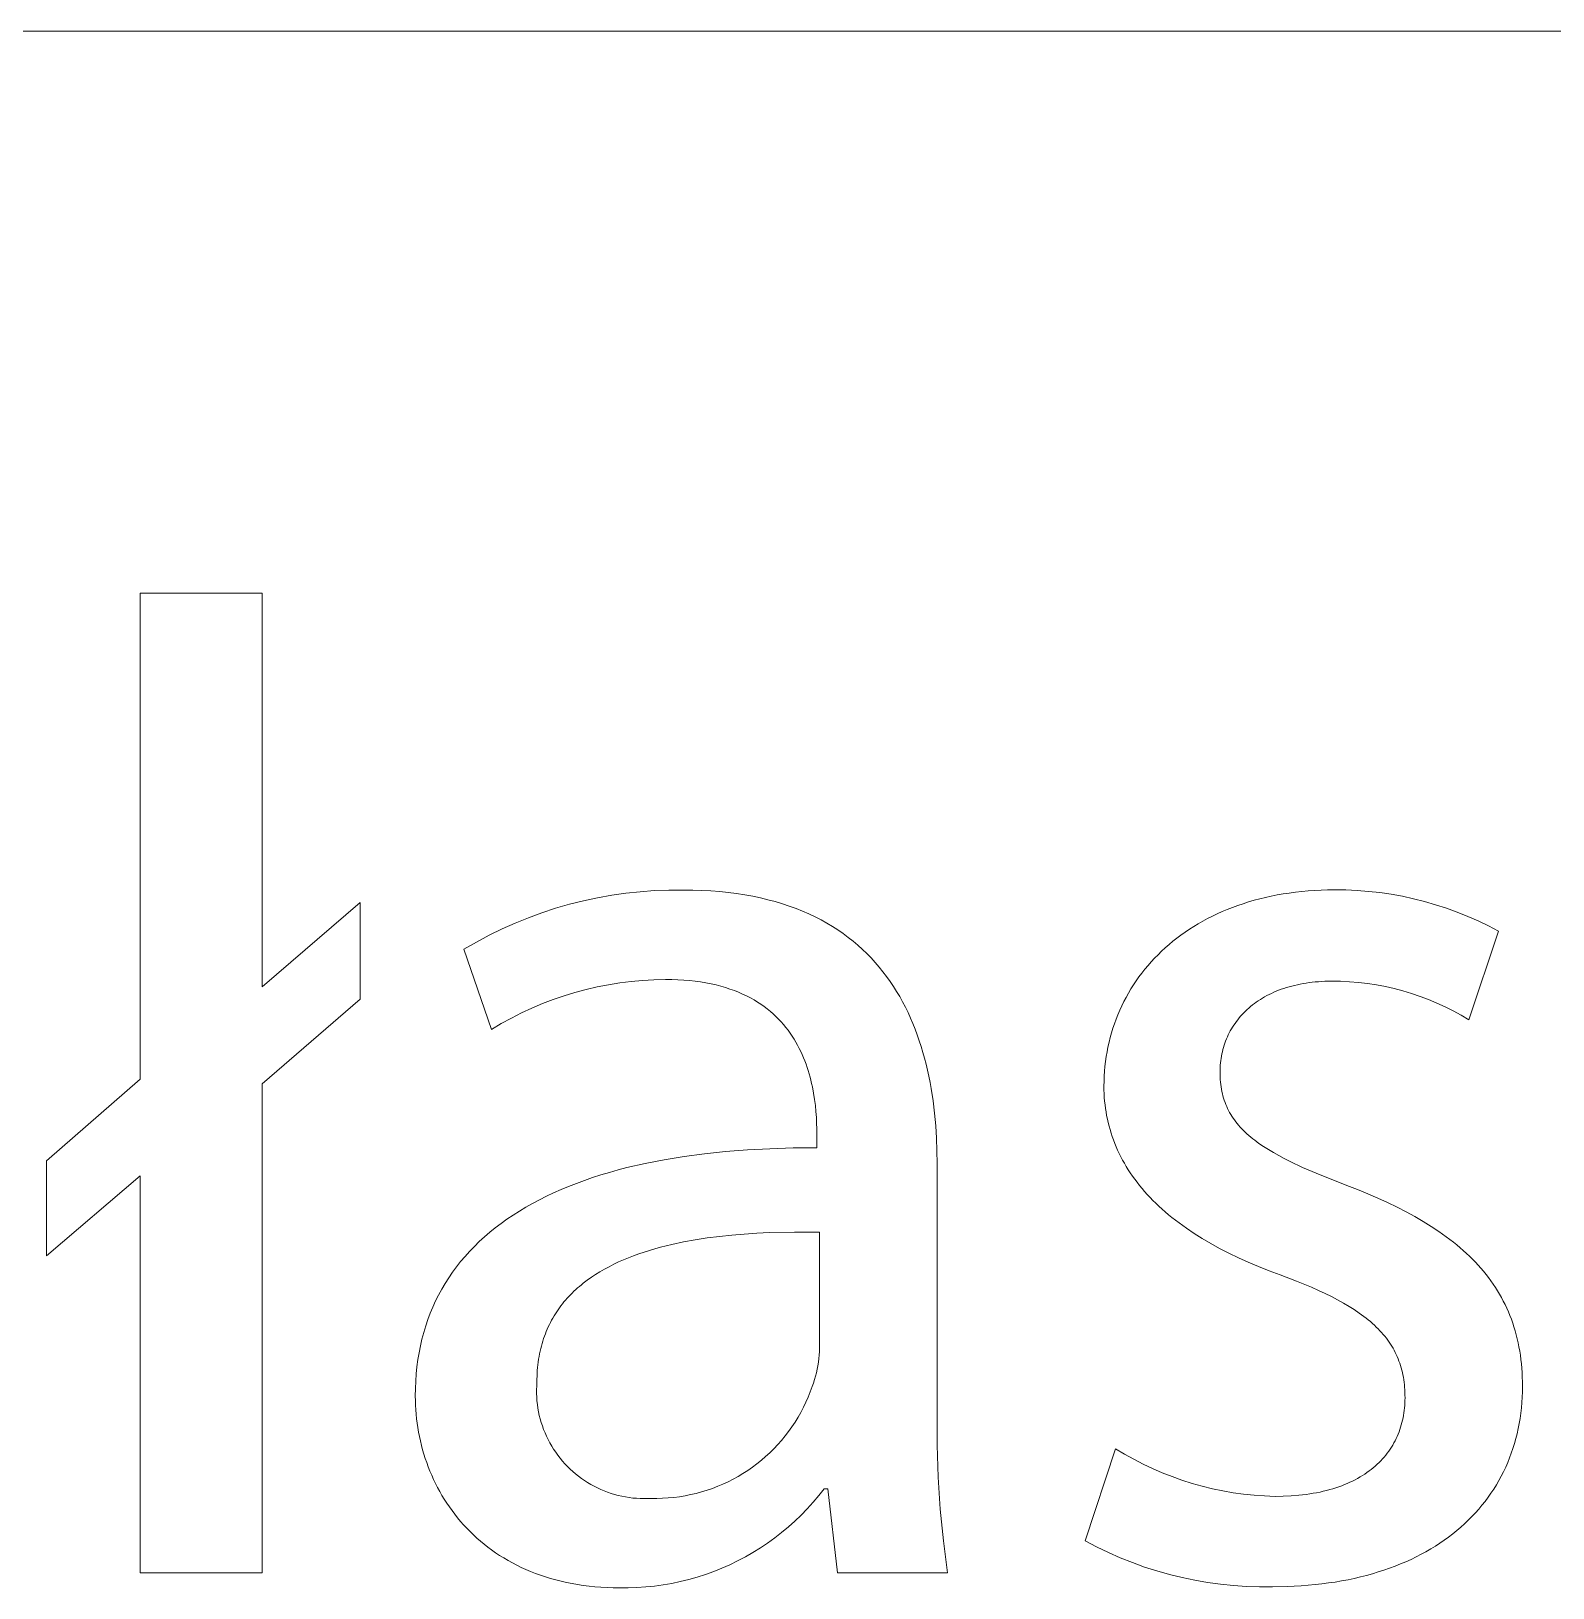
# Model space of a CAD drawing. Header units: millimetres. Extents: x -1283 to 2747, y -259 to 2557.
# Drawn here: x 2110.85 to 2155.35, y -191.62 to -146.08 of the extents above; entities that cross this region are included whole.
import ezdxf

# ---------------------------------------------------------------- set-up
doc = ezdxf.new("R2010")
doc.units = ezdxf.units.MM
doc.header["$MEASUREMENT"] = 0
doc.layers.add('Domyślny', color=7, linetype='Continuous', true_color=0x000000)

msp = doc.modelspace()

# ---------------------------------------------------------------- linework, layer by layer
at = {"layer": 'Domyślny', "color": 18, "lineweight": 15, "true_color": 0x000000}
for p, q in [((1223.933, -146.079), (2743.17, -146.079)), ((2114.044, -176.736), (2114.044, -162.524)), ((2114.044, -162.524), (2117.614, -162.524)), ((2117.614, -162.524), (2117.614, -174.039)), ((2128.665, -171.253), (2129.085, -171.222)), ((2129.085, -171.222), (2129.505, -171.206)), ((2129.505, -171.206), (2129.926, -171.204)), ((2129.926, -171.204), (2130.202, -171.207)), ((2130.202, -171.207), (2130.471, -171.216)), ((2130.471, -171.216), (2130.734, -171.231)), ((2148.196, -171.23), (2148.384, -171.217)), ((2148.384, -171.217), (2148.575, -171.208)), ((2148.575, -171.208), (2148.768, -171.202)), ((2148.768, -171.202), (2148.964, -171.2)), ((2148.964, -171.2), (2149.298, -171.203)), ((2149.298, -171.203), (2149.631, -171.218)), ((2149.631, -171.218), (2149.964, -171.244)), ((2117.614, -174.039), (2120.472, -171.569)), ((2120.472, -171.569), (2120.472, -174.401)), ((2126.193, -171.739), (2126.597, -171.622)), ((2126.597, -171.622), (2127.005, -171.52)), ((2127.005, -171.52), (2127.417, -171.432)), ((2127.417, -171.432), (2127.831, -171.357)), ((2127.831, -171.357), (2128.247, -171.298)), ((2128.247, -171.298), (2128.665, -171.253)), ((2130.734, -171.231), (2130.991, -171.251)), ((2130.991, -171.251), (2131.241, -171.277)), ((2131.241, -171.277), (2131.486, -171.308)), ((2131.486, -171.308), (2131.723, -171.345)), ((2131.723, -171.345), (2131.955, -171.387)), ((2131.955, -171.387), (2132.181, -171.434)), ((2132.181, -171.434), (2132.401, -171.487)), ((2132.401, -171.487), (2132.615, -171.544)), ((2132.615, -171.544), (2132.823, -171.606)), ((2132.823, -171.606), (2133.026, -171.674)), ((2133.026, -171.674), (2133.222, -171.745)), ((2145.985, -171.712), (2146.139, -171.656)), ((2146.139, -171.656), (2146.296, -171.603)), ((2146.296, -171.603), (2146.455, -171.552)), ((2146.455, -171.552), (2146.618, -171.505)), ((2146.618, -171.505), (2146.783, -171.461)), ((2146.783, -171.461), (2146.95, -171.42)), ((2146.95, -171.42), (2147.12, -171.383)), ((2147.12, -171.383), (2147.293, -171.349)), ((2147.293, -171.349), (2147.469, -171.318)), ((2147.469, -171.318), (2147.647, -171.291)), ((2147.647, -171.291), (2147.827, -171.267)), ((2147.827, -171.267), (2148.01, -171.247)), ((2148.01, -171.247), (2148.196, -171.23)), ((2149.964, -171.244), (2150.296, -171.281)), ((2150.296, -171.281), (2150.626, -171.329)), ((2150.626, -171.329), (2150.955, -171.388)), ((2150.955, -171.388), (2151.281, -171.459)), ((2151.281, -171.459), (2151.605, -171.54)), ((2151.605, -171.54), (2151.926, -171.633)), ((2151.926, -171.633), (2152.243, -171.736)), ((2125.008, -172.172), (2125.398, -172.014)), ((2125.398, -172.014), (2125.793, -171.87)), ((2125.793, -171.87), (2126.193, -171.739)), ((2133.222, -171.745), (2133.414, -171.822)), ((2133.414, -171.822), (2133.599, -171.903)), ((2133.599, -171.903), (2133.779, -171.988)), ((2133.779, -171.988), (2133.954, -172.078)), ((2133.954, -172.078), (2134.123, -172.172)), ((2144.986, -172.189), (2145.121, -172.113)), ((2145.121, -172.113), (2145.258, -172.039)), ((2145.258, -172.039), (2145.397, -171.968)), ((2145.397, -171.968), (2145.54, -171.9)), ((2145.54, -171.9), (2145.686, -171.834)), ((2145.686, -171.834), (2145.834, -171.772)), ((2145.834, -171.772), (2145.985, -171.712)), ((2152.243, -171.736), (2152.557, -171.849)), ((2152.557, -171.849), (2152.867, -171.974)), ((2152.867, -171.974), (2153.172, -172.108)), ((2153.172, -172.108), (2153.473, -172.253)), ((2123.875, -172.725), (2124.246, -172.528)), ((2124.246, -172.528), (2124.624, -172.343)), ((2124.624, -172.343), (2125.008, -172.172)), ((2134.123, -172.172), (2134.287, -172.27)), ((2134.287, -172.27), (2134.446, -172.372)), ((2134.446, -172.372), (2134.6, -172.478)), ((2134.6, -172.478), (2134.749, -172.588)), ((2134.749, -172.588), (2134.892, -172.702)), ((2144.36, -172.612), (2144.479, -172.522)), ((2144.479, -172.522), (2144.602, -172.435)), ((2144.602, -172.435), (2144.727, -172.351)), ((2144.727, -172.351), (2144.855, -172.269)), ((2144.855, -172.269), (2144.986, -172.189)), ((2153.769, -172.408), (2152.896, -174.998)), ((2153.473, -172.253), (2153.769, -172.408)), ((2123.511, -172.935), (2123.875, -172.725)), ((2124.316, -175.284), (2123.511, -172.935)), ((2134.892, -172.702), (2135.031, -172.819)), ((2135.031, -172.819), (2135.165, -172.94)), ((2135.165, -172.94), (2135.294, -173.064)), ((2143.809, -173.095), (2143.913, -172.993)), ((2143.913, -172.993), (2144.02, -172.894)), ((2144.02, -172.894), (2144.131, -172.798)), ((2144.131, -172.798), (2144.244, -172.703)), ((2144.244, -172.703), (2144.36, -172.612)), ((2135.294, -173.064), (2135.419, -173.192)), ((2135.419, -173.192), (2135.539, -173.323)), ((2135.539, -173.323), (2135.654, -173.457)), ((2135.654, -173.457), (2135.765, -173.594)), ((2143.424, -173.521), (2143.516, -173.411)), ((2143.516, -173.411), (2143.61, -173.304)), ((2143.61, -173.304), (2143.708, -173.198)), ((2143.708, -173.198), (2143.809, -173.095)), ((2128.067, -173.919), (2127.736, -173.973)), ((2128.399, -173.878), (2128.067, -173.919)), ((2128.733, -173.847), (2128.399, -173.878)), ((2129.067, -173.828), (2128.733, -173.847)), ((2129.402, -173.821), (2129.067, -173.828)), ((2129.587, -173.823), (2129.402, -173.821)), ((2129.766, -173.83), (2129.587, -173.823)), ((2129.94, -173.84), (2129.766, -173.83)), ((2130.109, -173.854), (2129.94, -173.84)), ((2130.273, -173.872), (2130.109, -173.854)), ((2130.432, -173.894), (2130.273, -173.872)), ((2130.587, -173.92), (2130.432, -173.894)), ((2130.737, -173.949), (2130.587, -173.92)), ((2130.882, -173.982), (2130.737, -173.949)), ((2135.765, -173.594), (2135.871, -173.734)), ((2135.871, -173.734), (2135.973, -173.877)), ((2135.973, -173.877), (2136.071, -174.023)), ((2143.091, -173.98), (2143.169, -173.862)), ((2143.169, -173.862), (2143.251, -173.747)), ((2143.251, -173.747), (2143.336, -173.633)), ((2143.336, -173.633), (2143.424, -173.521)), ((2148.052, -173.94), (2147.966, -173.956)), ((2148.139, -173.926), (2148.052, -173.94)), ((2148.227, -173.913), (2148.139, -173.926)), ((2148.316, -173.902), (2148.227, -173.913)), ((2148.407, -173.892), (2148.316, -173.902)), ((2148.5, -173.885), (2148.407, -173.892)), ((2148.594, -173.879), (2148.5, -173.885)), ((2148.689, -173.874), (2148.594, -173.879)), ((2148.786, -173.872), (2148.689, -173.874)), ((2148.884, -173.871), (2148.786, -173.872)), ((2149.147, -173.874), (2148.884, -173.871)), ((2149.411, -173.887), (2149.147, -173.874)), ((2149.674, -173.909), (2149.411, -173.887)), ((2149.936, -173.94), (2149.674, -173.909)), ((2150.197, -173.98), (2149.936, -173.94)), ((2120.472, -174.401), (2117.614, -176.87)), ((2126.121, -174.407), (2125.808, -174.527)), ((2126.437, -174.298), (2126.121, -174.407)), ((2126.758, -174.2), (2126.437, -174.298)), ((2127.081, -174.113), (2126.758, -174.2)), ((2127.407, -174.037), (2127.081, -174.113)), ((2127.736, -173.973), (2127.407, -174.037)), ((2131.023, -174.018), (2130.882, -173.982)), ((2131.159, -174.058), (2131.023, -174.018)), ((2131.291, -174.1), (2131.159, -174.058)), ((2131.419, -174.146), (2131.291, -174.1)), ((2131.542, -174.195), (2131.419, -174.146)), ((2131.661, -174.247), (2131.542, -174.195)), ((2131.776, -174.301), (2131.661, -174.247)), ((2131.887, -174.359), (2131.776, -174.301)), ((2131.994, -174.418), (2131.887, -174.359)), ((2136.071, -174.023), (2136.164, -174.171)), ((2136.164, -174.171), (2136.253, -174.322)), ((2136.253, -174.322), (2136.338, -174.475)), ((2142.809, -174.468), (2142.875, -174.343)), ((2142.875, -174.343), (2142.943, -174.22)), ((2142.943, -174.22), (2143.015, -174.099)), ((2143.015, -174.099), (2143.091, -173.98)), ((2146.801, -174.404), (2146.741, -174.443)), ((2146.863, -174.366), (2146.801, -174.404)), ((2146.926, -174.329), (2146.863, -174.366)), ((2146.99, -174.294), (2146.926, -174.329)), ((2147.057, -174.26), (2146.99, -174.294)), ((2147.124, -174.227), (2147.057, -174.26)), ((2147.194, -174.195), (2147.124, -174.227)), ((2147.264, -174.165), (2147.194, -174.195)), ((2147.336, -174.136), (2147.264, -174.165)), ((2147.41, -174.108), (2147.336, -174.136)), ((2147.485, -174.082), (2147.41, -174.108)), ((2147.562, -174.057), (2147.485, -174.082)), ((2147.64, -174.034), (2147.562, -174.057)), ((2147.719, -174.012), (2147.64, -174.034)), ((2147.8, -173.992), (2147.719, -174.012)), ((2147.883, -173.973), (2147.8, -173.992)), ((2147.966, -173.956), (2147.883, -173.973)), ((2150.456, -174.029), (2150.197, -173.98)), ((2150.713, -174.087), (2150.456, -174.029)), ((2150.969, -174.154), (2150.713, -174.087)), ((2151.221, -174.23), (2150.969, -174.154)), ((2151.471, -174.315), (2151.221, -174.23)), ((2151.718, -174.408), (2151.471, -174.315)), ((2151.962, -174.509), (2151.718, -174.408)), ((2125.196, -174.799), (2124.897, -174.95)), ((2125.499, -174.658), (2125.196, -174.799)), ((2125.808, -174.527), (2125.499, -174.658)), ((2132.097, -174.481), (2131.994, -174.418)), ((2132.196, -174.546), (2132.097, -174.481)), ((2132.291, -174.613), (2132.196, -174.546)), ((2132.383, -174.682), (2132.291, -174.613)), ((2132.471, -174.754), (2132.383, -174.682)), ((2132.555, -174.828), (2132.471, -174.754)), ((2132.636, -174.903), (2132.555, -174.828)), ((2136.338, -174.475), (2136.42, -174.631)), ((2136.42, -174.631), (2136.497, -174.789)), ((2136.497, -174.789), (2136.57, -174.95)), ((2142.582, -174.982), (2142.634, -174.851)), ((2142.634, -174.851), (2142.689, -174.722)), ((2142.689, -174.722), (2142.748, -174.594)), ((2142.748, -174.594), (2142.809, -174.468)), ((2146.268, -174.845), (2146.224, -174.895)), ((2146.315, -174.796), (2146.268, -174.845)), ((2146.362, -174.749), (2146.315, -174.796)), ((2146.412, -174.702), (2146.362, -174.749)), ((2146.463, -174.656), (2146.412, -174.702)), ((2146.515, -174.611), (2146.463, -174.656)), ((2146.569, -174.567), (2146.515, -174.611)), ((2146.625, -174.525), (2146.569, -174.567)), ((2146.682, -174.483), (2146.625, -174.525)), ((2146.741, -174.443), (2146.682, -174.483)), ((2152.202, -174.619), (2151.962, -174.509)), ((2152.438, -174.737), (2152.202, -174.619)), ((2152.669, -174.864), (2152.438, -174.737)), ((2152.896, -174.998), (2152.669, -174.864)), ((2124.603, -175.112), (2124.316, -175.284)), ((2124.897, -174.95), (2124.603, -175.112)), ((2132.714, -174.98), (2132.636, -174.903)), ((2132.788, -175.06), (2132.714, -174.98)), ((2132.859, -175.141), (2132.788, -175.06)), ((2132.927, -175.223), (2132.859, -175.141)), ((2132.991, -175.307), (2132.927, -175.223)), ((2133.053, -175.392), (2132.991, -175.307)), ((2136.57, -174.95), (2136.64, -175.112)), ((2136.64, -175.112), (2136.705, -175.277)), ((2136.705, -175.277), (2136.768, -175.443)), ((2142.447, -175.383), (2142.489, -175.248)), ((2142.489, -175.248), (2142.534, -175.114)), ((2142.534, -175.114), (2142.582, -174.982)), ((2145.954, -175.269), (2145.922, -175.326)), ((2145.988, -175.213), (2145.954, -175.269)), ((2146.023, -175.158), (2145.988, -175.213)), ((2146.06, -175.104), (2146.023, -175.158)), ((2146.099, -175.05), (2146.06, -175.104)), ((2146.139, -174.998), (2146.099, -175.05)), ((2146.18, -174.946), (2146.139, -174.998)), ((2146.224, -174.895), (2146.18, -174.946)), ((2133.111, -175.479), (2133.053, -175.392)), ((2133.167, -175.566), (2133.111, -175.479)), ((2133.22, -175.655), (2133.167, -175.566)), ((2133.27, -175.745), (2133.22, -175.655)), ((2133.317, -175.835), (2133.27, -175.745)), ((2136.768, -175.443), (2136.826, -175.611)), ((2136.826, -175.611), (2136.881, -175.781)), ((2142.344, -175.796), (2142.375, -175.657)), ((2142.375, -175.657), (2142.409, -175.519)), ((2142.409, -175.519), (2142.447, -175.383)), ((2145.743, -175.745), (2145.724, -175.807)), ((2145.764, -175.683), (2145.743, -175.745)), ((2145.786, -175.622), (2145.764, -175.683)), ((2145.81, -175.561), (2145.786, -175.622)), ((2145.836, -175.501), (2145.81, -175.561)), ((2145.863, -175.442), (2145.836, -175.501)), ((2145.892, -175.384), (2145.863, -175.442)), ((2145.922, -175.326), (2145.892, -175.384)), ((2133.362, -175.927), (2133.317, -175.835)), ((2133.404, -176.019), (2133.362, -175.927)), ((2133.444, -176.112), (2133.404, -176.019)), ((2133.481, -176.205), (2133.444, -176.112)), ((2133.516, -176.299), (2133.481, -176.205)), ((2136.881, -175.781), (2136.933, -175.952)), ((2136.933, -175.952), (2136.981, -176.125)), ((2136.981, -176.125), (2137.026, -176.3)), ((2142.256, -176.362), (2142.273, -176.219)), ((2142.273, -176.219), (2142.293, -176.077)), ((2142.293, -176.077), (2142.317, -175.936)), ((2142.317, -175.936), (2142.344, -175.796)), ((2145.643, -176.193), (2145.636, -176.259)), ((2145.653, -176.128), (2145.643, -176.193)), ((2145.664, -176.062), (2145.653, -176.128)), ((2145.676, -175.998), (2145.664, -176.062)), ((2145.69, -175.934), (2145.676, -175.998)), ((2145.706, -175.87), (2145.69, -175.934)), ((2145.724, -175.807), (2145.706, -175.87)), ((2133.548, -176.393), (2133.516, -176.299)), ((2133.578, -176.487), (2133.548, -176.393)), ((2133.607, -176.581), (2133.578, -176.487)), ((2133.633, -176.676), (2133.607, -176.581)), ((2133.657, -176.77), (2133.633, -176.676)), ((2137.026, -176.3), (2137.067, -176.475)), ((2137.067, -176.475), (2137.106, -176.652)), ((2137.106, -176.652), (2137.141, -176.83)), ((2142.229, -176.797), (2142.234, -176.651)), ((2142.234, -176.651), (2142.244, -176.506)), ((2142.244, -176.506), (2142.256, -176.362)), ((2145.623, -176.46), (2145.622, -176.528)), ((2145.622, -176.528), (2145.623, -176.604)), ((2145.626, -176.393), (2145.623, -176.46)), ((2145.623, -176.604), (2145.626, -176.678)), ((2145.63, -176.326), (2145.626, -176.393)), ((2145.626, -176.678), (2145.63, -176.751)), ((2145.636, -176.259), (2145.63, -176.326)), ((2111.306, -179.125), (2114.044, -176.736)), ((2117.614, -176.87), (2117.614, -191.177)), ((2133.679, -176.864), (2133.657, -176.77)), ((2133.7, -176.958), (2133.679, -176.864)), ((2133.735, -177.144), (2133.7, -176.958)), ((2137.141, -176.83), (2137.173, -177.009)), ((2137.173, -177.009), (2137.229, -177.37)), ((2142.227, -176.944), (2142.229, -176.797)), ((2142.228, -177.053), (2142.227, -176.944)), ((2142.232, -177.162), (2142.228, -177.053)), ((2145.63, -176.751), (2145.636, -176.822)), ((2145.636, -176.822), (2145.644, -176.893)), ((2145.644, -176.893), (2145.653, -176.962)), ((2145.653, -176.962), (2145.664, -177.03)), ((2145.664, -177.03), (2145.677, -177.097)), ((2145.677, -177.097), (2145.692, -177.163)), ((2133.764, -177.328), (2133.735, -177.144)), ((2133.787, -177.51), (2133.764, -177.328)), ((2133.804, -177.687), (2133.787, -177.51)), ((2137.229, -177.37), (2137.273, -177.734)), ((2142.238, -177.27), (2142.232, -177.162)), ((2142.247, -177.377), (2142.238, -177.27)), ((2142.258, -177.484), (2142.247, -177.377)), ((2142.271, -177.59), (2142.258, -177.484)), ((2142.287, -177.695), (2142.271, -177.59)), ((2145.692, -177.163), (2145.708, -177.228)), ((2145.708, -177.228), (2145.726, -177.291)), ((2145.726, -177.291), (2145.746, -177.354)), ((2145.746, -177.354), (2145.767, -177.416)), ((2145.767, -177.416), (2145.791, -177.477)), ((2145.791, -177.477), (2145.816, -177.536)), ((2145.816, -177.536), (2145.843, -177.595)), ((2145.843, -177.595), (2145.871, -177.653)), ((2133.817, -177.86), (2133.804, -177.687)), ((2133.825, -178.028), (2133.817, -177.86)), ((2133.83, -178.189), (2133.825, -178.028)), ((2137.273, -177.734), (2137.306, -178.1)), ((2142.305, -177.8), (2142.287, -177.695)), ((2142.326, -177.905), (2142.305, -177.8)), ((2142.349, -178.008), (2142.326, -177.905)), ((2142.375, -178.111), (2142.349, -178.008)), ((2145.871, -177.653), (2145.902, -177.71)), ((2145.902, -177.71), (2145.934, -177.766)), ((2145.934, -177.766), (2145.968, -177.822)), ((2145.968, -177.822), (2146.004, -177.876)), ((2146.004, -177.876), (2146.041, -177.93)), ((2146.041, -177.93), (2146.081, -177.983)), ((2146.081, -177.983), (2146.122, -178.036)), ((2146.122, -178.036), (2146.165, -178.087)), ((2133.831, -178.344), (2133.83, -178.189)), ((2133.831, -178.746), (2133.831, -178.344)), ((2137.306, -178.1), (2137.329, -178.467)), ((2137.329, -178.467), (2137.343, -178.835)), ((2142.404, -178.213), (2142.375, -178.111)), ((2142.434, -178.315), (2142.404, -178.213)), ((2142.468, -178.416), (2142.434, -178.315)), ((2142.503, -178.516), (2142.468, -178.416)), ((2146.165, -178.087), (2146.21, -178.138)), ((2146.21, -178.138), (2146.257, -178.189)), ((2146.257, -178.189), (2146.305, -178.239)), ((2146.305, -178.239), (2146.356, -178.288)), ((2146.356, -178.288), (2146.408, -178.336)), ((2146.408, -178.336), (2146.462, -178.385)), ((2146.462, -178.385), (2146.518, -178.432)), ((2146.518, -178.432), (2146.576, -178.479)), ((2146.576, -178.479), (2146.636, -178.526)), ((2129.947, -178.998), (2130.544, -178.918)), ((2130.544, -178.918), (2131.161, -178.854)), ((2131.161, -178.854), (2131.799, -178.804)), ((2131.799, -178.804), (2132.456, -178.77)), ((2132.456, -178.77), (2133.134, -178.75)), ((2133.134, -178.75), (2133.831, -178.746)), ((2137.343, -178.835), (2137.347, -179.203)), ((2142.542, -178.616), (2142.503, -178.516)), ((2142.582, -178.714), (2142.542, -178.616)), ((2142.625, -178.813), (2142.582, -178.714)), ((2142.671, -178.91), (2142.625, -178.813)), ((2142.719, -179.007), (2142.671, -178.91)), ((2146.636, -178.526), (2146.697, -178.572)), ((2146.697, -178.572), (2146.761, -178.618)), ((2146.761, -178.618), (2146.894, -178.708)), ((2146.894, -178.708), (2147.034, -178.798)), ((2147.034, -178.798), (2147.182, -178.886)), ((2147.182, -178.886), (2147.337, -178.973)), ((2111.306, -181.903), (2111.306, -179.125)), ((2127.765, -179.464), (2128.02, -179.393)), ((2128.02, -179.393), (2128.279, -179.325)), ((2128.279, -179.325), (2128.814, -179.202)), ((2128.814, -179.202), (2129.37, -179.092)), ((2129.37, -179.092), (2129.947, -178.998)), ((2137.347, -179.203), (2137.347, -186.504)), ((2142.77, -179.103), (2142.719, -179.007)), ((2142.823, -179.198), (2142.77, -179.103)), ((2142.879, -179.293), (2142.823, -179.198)), ((2142.938, -179.386), (2142.879, -179.293)), ((2142.998, -179.48), (2142.938, -179.386)), ((2147.337, -178.973), (2147.501, -179.06)), ((2147.501, -179.06), (2147.672, -179.146)), ((2147.672, -179.146), (2148.038, -179.317)), ((2148.038, -179.317), (2148.435, -179.49)), ((2114.044, -179.568), (2111.306, -181.903)), ((2114.044, -191.177), (2114.044, -179.568)), ((2126.351, -179.966), (2126.573, -179.873)), ((2126.573, -179.873), (2126.801, -179.784)), ((2126.801, -179.784), (2127.034, -179.699)), ((2127.034, -179.699), (2127.272, -179.617)), ((2127.272, -179.617), (2127.516, -179.538)), ((2127.516, -179.538), (2127.765, -179.464)), ((2143.062, -179.572), (2142.998, -179.48)), ((2143.128, -179.663), (2143.062, -179.572)), ((2143.196, -179.754), (2143.128, -179.663)), ((2143.267, -179.844), (2143.196, -179.754)), ((2143.341, -179.934), (2143.267, -179.844)), ((2148.435, -179.49), (2149.326, -179.843)), ((2149.326, -179.843), (2149.64, -179.965)), ((2125.516, -180.371), (2125.716, -180.265)), ((2125.716, -180.265), (2125.923, -180.161)), ((2125.923, -180.161), (2126.134, -180.062)), ((2126.134, -180.062), (2126.351, -179.966)), ((2143.417, -180.022), (2143.341, -179.934)), ((2143.495, -180.11), (2143.417, -180.022)), ((2143.576, -180.197), (2143.495, -180.11)), ((2143.66, -180.283), (2143.576, -180.197)), ((2143.746, -180.368), (2143.66, -180.283)), ((2149.64, -179.965), (2149.944, -180.089)), ((2149.944, -180.089), (2150.238, -180.217)), ((2150.238, -180.217), (2150.522, -180.347)), ((2124.769, -180.833), (2124.947, -180.712)), ((2124.947, -180.712), (2125.131, -180.595)), ((2125.131, -180.595), (2125.321, -180.481)), ((2125.321, -180.481), (2125.516, -180.371)), ((2143.835, -180.452), (2143.746, -180.368)), ((2143.927, -180.536), (2143.835, -180.452)), ((2144.021, -180.619), (2143.927, -180.536)), ((2144.117, -180.701), (2144.021, -180.619)), ((2144.216, -180.782), (2144.117, -180.701)), ((2144.423, -180.942), (2144.216, -180.782)), ((2150.522, -180.347), (2150.797, -180.479)), ((2150.797, -180.479), (2151.062, -180.615)), ((2151.062, -180.615), (2151.317, -180.755)), ((2151.317, -180.755), (2151.562, -180.897)), ((2124.11, -181.35), (2124.266, -181.216)), ((2124.266, -181.216), (2124.428, -181.085)), ((2124.428, -181.085), (2124.596, -180.957)), ((2124.596, -180.957), (2124.769, -180.833)), ((2132.443, -181.226), (2132.075, -181.243)), ((2133.18, -181.21), (2132.443, -181.226)), ((2133.912, -181.216), (2133.18, -181.21)), ((2133.912, -184.598), (2133.912, -181.216)), ((2144.639, -181.098), (2144.423, -180.942)), ((2144.866, -181.251), (2144.639, -181.098)), ((2151.562, -180.897), (2151.798, -181.043)), ((2151.798, -181.043), (2152.023, -181.193)), ((2152.023, -181.193), (2152.239, -181.347)), ((2123.676, -181.774), (2123.815, -181.629)), ((2123.815, -181.629), (2123.96, -181.488)), ((2123.96, -181.488), (2124.11, -181.35)), ((2129.261, -181.653), (2129.098, -181.698)), ((2129.591, -181.571), (2129.261, -181.653)), ((2129.93, -181.499), (2129.591, -181.571)), ((2130.276, -181.436), (2129.93, -181.499)), ((2130.627, -181.381), (2130.276, -181.436)), ((2130.984, -181.335), (2130.627, -181.381)), ((2131.344, -181.297), (2130.984, -181.335)), ((2131.708, -181.267), (2131.344, -181.297)), ((2132.075, -181.243), (2131.708, -181.267)), ((2145.103, -181.4), (2144.866, -181.251)), ((2145.351, -181.546), (2145.103, -181.4)), ((2145.609, -181.688), (2145.351, -181.546)), ((2145.878, -181.826), (2145.609, -181.688)), ((2152.239, -181.347), (2152.343, -181.425)), ((2152.343, -181.425), (2152.445, -181.505)), ((2152.445, -181.505), (2152.544, -181.585)), ((2152.544, -181.585), (2152.641, -181.666)), ((2152.641, -181.666), (2152.735, -181.749)), ((2123.292, -182.228), (2123.415, -182.073)), ((2123.415, -182.073), (2123.542, -181.922)), ((2123.542, -181.922), (2123.676, -181.774)), ((2128.033, -182.085), (2127.892, -182.152)), ((2128.177, -182.022), (2128.033, -182.085)), ((2128.324, -181.961), (2128.177, -182.022)), ((2128.473, -181.903), (2128.324, -181.961)), ((2128.626, -181.847), (2128.473, -181.903)), ((2128.781, -181.795), (2128.626, -181.847)), ((2128.938, -181.745), (2128.781, -181.795)), ((2129.098, -181.698), (2128.938, -181.745)), ((2146.157, -181.96), (2145.878, -181.826)), ((2146.447, -182.091), (2146.157, -181.96)), ((2146.748, -182.218), (2146.447, -182.091)), ((2152.735, -181.749), (2152.827, -181.833)), ((2152.827, -181.833), (2152.917, -181.917)), ((2152.917, -181.917), (2153.003, -182.003)), ((2153.003, -182.003), (2153.088, -182.09)), ((2153.088, -182.09), (2153.17, -182.178)), ((2122.961, -182.712), (2123.066, -182.547)), ((2123.066, -182.547), (2123.176, -182.386)), ((2123.176, -182.386), (2123.292, -182.228)), ((2127.238, -182.531), (2127.117, -182.617)), ((2127.361, -182.449), (2127.238, -182.531)), ((2127.489, -182.37), (2127.361, -182.449)), ((2127.62, -182.294), (2127.489, -182.37)), ((2127.754, -182.222), (2127.62, -182.294)), ((2127.892, -182.152), (2127.754, -182.222)), ((2147.059, -182.341), (2146.748, -182.218)), ((2147.38, -182.46), (2147.059, -182.341)), ((2147.855, -182.641), (2147.38, -182.46)), ((2153.17, -182.178), (2153.249, -182.267)), ((2153.249, -182.267), (2153.326, -182.358)), ((2153.326, -182.358), (2153.401, -182.45)), ((2153.401, -182.45), (2153.473, -182.543)), ((2153.473, -182.543), (2153.542, -182.637)), ((2122.682, -183.225), (2122.769, -183.051)), ((2122.769, -183.051), (2122.862, -182.88)), ((2122.862, -182.88), (2122.961, -182.712)), ((2126.626, -183.043), (2126.577, -183.095)), ((2126.677, -182.992), (2126.626, -183.043)), ((2126.728, -182.942), (2126.677, -182.992)), ((2126.781, -182.893), (2126.728, -182.942)), ((2126.834, -182.845), (2126.781, -182.893)), ((2126.889, -182.798), (2126.834, -182.845)), ((2126.945, -182.751), (2126.889, -182.798)), ((2127.001, -182.706), (2126.945, -182.751)), ((2127.117, -182.617), (2127.001, -182.706)), ((2148.293, -182.823), (2147.855, -182.641)), ((2148.498, -182.914), (2148.293, -182.823)), ((2148.694, -183.006), (2148.498, -182.914)), ((2148.882, -183.098), (2148.694, -183.006)), ((2153.542, -182.637), (2153.609, -182.732)), ((2153.609, -182.732), (2153.673, -182.829)), ((2153.673, -182.829), (2153.735, -182.927)), ((2153.735, -182.927), (2153.795, -183.026)), ((2153.795, -183.026), (2153.852, -183.127)), ((2122.525, -183.584), (2122.601, -183.403)), ((2122.601, -183.403), (2122.682, -183.225)), ((2126.263, -183.482), (2126.223, -183.541)), ((2126.305, -183.424), (2126.263, -183.482)), ((2126.347, -183.367), (2126.305, -183.424)), ((2126.391, -183.311), (2126.347, -183.367)), ((2126.436, -183.255), (2126.391, -183.311)), ((2126.482, -183.201), (2126.436, -183.255)), ((2126.529, -183.147), (2126.482, -183.201)), ((2126.577, -183.095), (2126.529, -183.147)), ((2149.061, -183.192), (2148.882, -183.098)), ((2149.231, -183.286), (2149.061, -183.192)), ((2149.393, -183.382), (2149.231, -183.286)), ((2149.546, -183.479), (2149.393, -183.382)), ((2149.691, -183.577), (2149.546, -183.479)), ((2153.852, -183.127), (2153.906, -183.229)), ((2153.906, -183.229), (2153.958, -183.333)), ((2153.958, -183.333), (2154.008, -183.438)), ((2154.008, -183.438), (2154.055, -183.544)), ((2122.335, -184.147), (2122.392, -183.956)), ((2122.392, -183.956), (2122.456, -183.769)), ((2122.456, -183.769), (2122.525, -183.584)), ((2126.009, -183.916), (2125.977, -183.982)), ((2126.041, -183.851), (2126.009, -183.916)), ((2126.075, -183.787), (2126.041, -183.851)), ((2126.11, -183.724), (2126.075, -183.787)), ((2126.147, -183.662), (2126.11, -183.724)), ((2126.184, -183.601), (2126.147, -183.662)), ((2126.223, -183.541), (2126.184, -183.601)), ((2149.761, -183.626), (2149.691, -183.577)), ((2149.829, -183.677), (2149.761, -183.626)), ((2149.894, -183.727), (2149.829, -183.677)), ((2149.958, -183.778), (2149.894, -183.727)), ((2150.019, -183.829), (2149.958, -183.778)), ((2150.079, -183.881), (2150.019, -183.829)), ((2150.136, -183.934), (2150.079, -183.881)), ((2150.192, -183.987), (2150.136, -183.934)), ((2154.055, -183.544), (2154.099, -183.652)), ((2154.099, -183.652), (2154.141, -183.761)), ((2154.141, -183.761), (2154.18, -183.872)), ((2154.18, -183.872), (2154.217, -183.984)), ((2122.238, -184.538), (2122.283, -184.341)), ((2122.283, -184.341), (2122.335, -184.147)), ((2125.817, -184.398), (2125.796, -184.471)), ((2125.841, -184.326), (2125.817, -184.398)), ((2125.865, -184.255), (2125.841, -184.326)), ((2125.891, -184.185), (2125.865, -184.255)), ((2125.919, -184.116), (2125.891, -184.185)), ((2125.947, -184.049), (2125.919, -184.116)), ((2125.977, -183.982), (2125.947, -184.049)), ((2150.246, -184.04), (2150.192, -183.987)), ((2150.298, -184.094), (2150.246, -184.04)), ((2150.348, -184.148), (2150.298, -184.094)), ((2150.396, -184.204), (2150.348, -184.148)), ((2150.442, -184.259), (2150.396, -184.204)), ((2150.486, -184.316), (2150.442, -184.259)), ((2150.529, -184.373), (2150.486, -184.316)), ((2150.569, -184.43), (2150.529, -184.373)), ((2154.217, -183.984), (2154.251, -184.097)), ((2154.251, -184.097), (2154.283, -184.213)), ((2154.283, -184.213), (2154.312, -184.329)), ((2154.312, -184.329), (2154.339, -184.448)), ((2122.165, -184.942), (2122.198, -184.738)), ((2122.198, -184.738), (2122.238, -184.538)), ((2125.708, -184.851), (2125.695, -184.931)), ((2125.723, -184.773), (2125.708, -184.851)), ((2125.739, -184.696), (2125.723, -184.773)), ((2125.756, -184.62), (2125.739, -184.696)), ((2125.775, -184.545), (2125.756, -184.62)), ((2125.796, -184.471), (2125.775, -184.545)), ((2133.892, -184.912), (2133.902, -184.807)), ((2133.902, -184.807), (2133.909, -184.703)), ((2133.909, -184.703), (2133.912, -184.598)), ((2150.608, -184.489), (2150.569, -184.43)), ((2150.645, -184.548), (2150.608, -184.489)), ((2150.681, -184.607), (2150.645, -184.548)), ((2150.714, -184.668), (2150.681, -184.607)), ((2150.746, -184.729), (2150.714, -184.668)), ((2150.776, -184.791), (2150.746, -184.729)), ((2150.804, -184.854), (2150.776, -184.791)), ((2150.83, -184.917), (2150.804, -184.854)), ((2154.339, -184.448), (2154.363, -184.568)), ((2154.363, -184.568), (2154.385, -184.689)), ((2154.385, -184.689), (2154.404, -184.812)), ((2154.404, -184.812), (2154.421, -184.937)), ((2122.116, -185.359), (2122.137, -185.149)), ((2122.137, -185.149), (2122.165, -184.942)), ((2125.657, -185.259), (2125.652, -185.343)), ((2125.664, -185.175), (2125.657, -185.259)), ((2125.673, -185.092), (2125.664, -185.175)), ((2125.683, -185.011), (2125.673, -185.092)), ((2125.695, -184.931), (2125.683, -185.011)), ((2133.794, -185.426), (2133.821, -185.325)), ((2133.821, -185.325), (2133.843, -185.222)), ((2133.843, -185.222), (2133.863, -185.119)), ((2133.863, -185.119), (2133.879, -185.016)), ((2133.879, -185.016), (2133.892, -184.912)), ((2150.855, -184.982), (2150.83, -184.917)), ((2150.878, -185.047), (2150.855, -184.982)), ((2150.9, -185.113), (2150.878, -185.047)), ((2150.919, -185.18), (2150.9, -185.113)), ((2150.937, -185.247), (2150.919, -185.18)), ((2150.954, -185.316), (2150.937, -185.247)), ((2150.969, -185.386), (2150.954, -185.316)), ((2154.421, -184.937), (2154.435, -185.063)), ((2154.435, -185.063), (2154.446, -185.192)), ((2154.446, -185.192), (2154.455, -185.321)), ((2154.455, -185.321), (2154.461, -185.453)), ((2122.088, -186.007), (2122.091, -185.788)), ((2122.091, -185.788), (2122.1, -185.572)), ((2122.1, -185.572), (2122.116, -185.359)), ((2125.638, -185.712), (2125.634, -185.82)), ((2125.645, -185.604), (2125.638, -185.712)), ((2125.648, -185.429), (2125.645, -185.516)), ((2125.645, -185.516), (2125.645, -185.604)), ((2125.652, -185.343), (2125.648, -185.429)), ((2133.64, -185.881), (2133.697, -185.725)), ((2133.697, -185.725), (2133.733, -185.627)), ((2133.733, -185.627), (2133.765, -185.527)), ((2133.765, -185.527), (2133.794, -185.426)), ((2150.982, -185.456), (2150.969, -185.386)), ((2150.993, -185.528), (2150.982, -185.456)), ((2151.003, -185.6), (2150.993, -185.528)), ((2151.012, -185.674), (2151.003, -185.6)), ((2151.019, -185.748), (2151.012, -185.674)), ((2151.024, -185.824), (2151.019, -185.748)), ((2154.461, -185.453), (2154.465, -185.586)), ((2154.465, -185.586), (2154.467, -185.721)), ((2154.467, -185.721), (2154.465, -185.881)), ((2122.09, -186.14), (2122.088, -186.007)), ((2122.094, -186.272), (2122.09, -186.14)), ((2125.634, -185.82), (2125.635, -185.928)), ((2125.635, -185.928), (2125.639, -186.036)), ((2125.639, -186.036), (2125.647, -186.144)), ((2125.647, -186.144), (2125.658, -186.252)), ((2133.44, -186.336), (2133.512, -186.187)), ((2133.512, -186.187), (2133.579, -186.035)), ((2133.579, -186.035), (2133.64, -185.881)), ((2151.023, -186.281), (2151.027, -186.207)), ((2151.028, -185.9), (2151.024, -185.824)), ((2151.027, -186.207), (2151.03, -186.132)), ((2151.03, -185.978), (2151.028, -185.9)), ((2151.031, -186.057), (2151.03, -185.978)), ((2151.03, -186.132), (2151.031, -186.057)), ((2154.449, -186.198), (2154.435, -186.353)), ((2154.459, -186.04), (2154.449, -186.198)), ((2154.465, -185.881), (2154.459, -186.04)), ((2122.101, -186.405), (2122.094, -186.272)), ((2122.112, -186.537), (2122.101, -186.405)), ((2122.125, -186.668), (2122.112, -186.537)), ((2122.141, -186.8), (2122.125, -186.668)), ((2125.658, -186.252), (2125.674, -186.359)), ((2125.674, -186.359), (2125.693, -186.465)), ((2125.693, -186.465), (2125.715, -186.571)), ((2125.715, -186.571), (2125.741, -186.676)), ((2125.741, -186.676), (2125.771, -186.779)), ((2133.193, -186.769), (2133.28, -186.627)), ((2133.28, -186.627), (2133.362, -186.483)), ((2133.362, -186.483), (2133.44, -186.336)), ((2137.347, -186.504), (2137.349, -187.441)), ((2150.959, -186.714), (2150.974, -186.643)), ((2150.974, -186.643), (2150.987, -186.572)), ((2150.987, -186.572), (2150.999, -186.5)), ((2150.999, -186.5), (2151.009, -186.428)), ((2151.009, -186.428), (2151.017, -186.354)), ((2151.017, -186.354), (2151.023, -186.281)), ((2154.396, -186.66), (2154.371, -186.81)), ((2154.418, -186.507), (2154.396, -186.66)), ((2154.435, -186.353), (2154.418, -186.507)), ((2122.161, -186.931), (2122.141, -186.8)), ((2122.183, -187.061), (2122.161, -186.931)), ((2122.208, -187.191), (2122.183, -187.061)), ((2125.771, -186.779), (2125.805, -186.882)), ((2125.805, -186.882), (2125.841, -186.984)), ((2125.841, -186.984), (2125.882, -187.084)), ((2125.882, -187.084), (2125.926, -187.183)), ((2132.904, -187.173), (2133.005, -187.042)), ((2133.005, -187.042), (2133.101, -186.907)), ((2133.101, -186.907), (2133.193, -186.769)), ((2150.802, -187.187), (2150.83, -187.122)), ((2150.83, -187.122), (2150.856, -187.056)), ((2150.856, -187.056), (2150.88, -186.989)), ((2150.88, -186.989), (2150.902, -186.921)), ((2150.902, -186.921), (2150.923, -186.853)), ((2150.923, -186.853), (2150.942, -186.783)), ((2150.942, -186.783), (2150.959, -186.714)), ((2154.309, -187.107), (2154.273, -187.252)), ((2154.342, -186.96), (2154.309, -187.107)), ((2154.371, -186.81), (2154.342, -186.96)), ((2122.236, -187.32), (2122.208, -187.191)), ((2122.267, -187.449), (2122.236, -187.32)), ((2122.301, -187.576), (2122.267, -187.449)), ((2122.338, -187.703), (2122.301, -187.576)), ((2125.926, -187.183), (2125.973, -187.28)), ((2125.973, -187.28), (2126.023, -187.376)), ((2126.023, -187.376), (2126.077, -187.47)), ((2126.077, -187.47), (2126.134, -187.562)), ((2126.134, -187.562), (2126.194, -187.652)), ((2132.456, -187.663), (2132.574, -187.546)), ((2132.574, -187.546), (2132.688, -187.426)), ((2132.688, -187.426), (2132.798, -187.302)), ((2132.798, -187.302), (2132.904, -187.173)), ((2137.349, -187.441), (2137.38, -188.377)), ((2141.677, -190.244), (2142.562, -187.546)), ((2142.562, -187.546), (2142.826, -187.706)), ((2150.555, -187.619), (2150.596, -187.56)), ((2150.596, -187.56), (2150.635, -187.5)), ((2150.635, -187.5), (2150.672, -187.44)), ((2150.672, -187.44), (2150.707, -187.378)), ((2150.707, -187.378), (2150.74, -187.315)), ((2150.74, -187.315), (2150.772, -187.251)), ((2150.772, -187.251), (2150.802, -187.187)), ((2154.188, -187.538), (2154.14, -187.678)), ((2154.232, -187.396), (2154.188, -187.538)), ((2154.273, -187.252), (2154.232, -187.396)), ((2122.378, -187.829), (2122.338, -187.703)), ((2122.421, -187.954), (2122.378, -187.829)), ((2122.466, -188.078), (2122.421, -187.954)), ((2126.194, -187.652), (2126.257, -187.739)), ((2126.257, -187.739), (2126.323, -187.825)), ((2126.323, -187.825), (2126.392, -187.908)), ((2126.392, -187.908), (2126.463, -187.989)), ((2126.463, -187.989), (2126.538, -188.067)), ((2126.538, -188.067), (2126.615, -188.143)), ((2131.946, -188.087), (2132.079, -187.987)), ((2132.079, -187.987), (2132.208, -187.884)), ((2132.208, -187.884), (2132.334, -187.775)), ((2132.334, -187.775), (2132.456, -187.663)), ((2142.826, -187.706), (2143.096, -187.856)), ((2143.096, -187.856), (2143.37, -187.997)), ((2143.37, -187.997), (2143.649, -188.129)), ((2150.103, -188.103), (2150.161, -188.054)), ((2150.161, -188.054), (2150.217, -188.003)), ((2150.217, -188.003), (2150.271, -187.952)), ((2150.271, -187.952), (2150.323, -187.899)), ((2150.323, -187.899), (2150.373, -187.845)), ((2150.373, -187.845), (2150.421, -187.79)), ((2150.421, -187.79), (2150.468, -187.734)), ((2150.468, -187.734), (2150.512, -187.677)), ((2150.512, -187.677), (2150.555, -187.619)), ((2154.034, -187.953), (2153.975, -188.087)), ((2154.089, -187.816), (2154.034, -187.953)), ((2154.14, -187.678), (2154.089, -187.816)), ((2122.515, -188.201), (2122.466, -188.078)), ((2122.567, -188.323), (2122.515, -188.201)), ((2122.621, -188.444), (2122.567, -188.323)), ((2122.678, -188.563), (2122.621, -188.444)), ((2126.615, -188.143), (2126.695, -188.216)), ((2126.695, -188.216), (2126.777, -188.286)), ((2126.777, -188.286), (2126.861, -188.354)), ((2126.861, -188.354), (2126.948, -188.418)), ((2126.948, -188.418), (2127.037, -188.48)), ((2127.037, -188.48), (2127.128, -188.538)), ((2131.084, -188.582), (2131.235, -188.512)), ((2131.235, -188.512), (2131.383, -188.437)), ((2131.383, -188.437), (2131.528, -188.356)), ((2131.528, -188.356), (2131.67, -188.271)), ((2131.67, -188.271), (2131.81, -188.181)), ((2131.81, -188.181), (2131.946, -188.087)), ((2137.38, -188.377), (2137.442, -189.312)), ((2143.649, -188.129), (2143.932, -188.252)), ((2143.932, -188.252), (2144.219, -188.364)), ((2144.219, -188.364), (2144.509, -188.468)), ((2144.509, -188.468), (2144.803, -188.561)), ((2149.421, -188.528), (2149.498, -188.492)), ((2149.498, -188.492), (2149.573, -188.454)), ((2149.573, -188.454), (2149.646, -188.414)), ((2149.646, -188.414), (2149.717, -188.374)), ((2149.717, -188.374), (2149.786, -188.332)), ((2149.786, -188.332), (2149.853, -188.289)), ((2149.853, -188.289), (2149.919, -188.244)), ((2149.919, -188.244), (2149.982, -188.198)), ((2149.982, -188.198), (2150.044, -188.151)), ((2150.044, -188.151), (2150.103, -188.103)), ((2153.776, -188.478), (2153.703, -188.604)), ((2153.846, -188.349), (2153.776, -188.478)), ((2153.912, -188.219), (2153.846, -188.349)), ((2153.975, -188.087), (2153.912, -188.219)), ((2122.739, -188.681), (2122.678, -188.563)), ((2122.802, -188.798), (2122.739, -188.681)), ((2122.868, -188.913), (2122.802, -188.798)), ((2122.937, -189.026), (2122.868, -188.913)), ((2127.128, -188.538), (2127.221, -188.593)), ((2127.221, -188.593), (2127.316, -188.645)), ((2127.316, -188.645), (2127.412, -188.694)), ((2127.412, -188.694), (2127.51, -188.739)), ((2127.51, -188.739), (2127.61, -188.781)), ((2127.61, -188.781), (2127.711, -188.819)), ((2127.711, -188.819), (2127.813, -188.854)), ((2127.813, -188.854), (2127.917, -188.886)), ((2127.917, -188.886), (2128.021, -188.914)), ((2128.021, -188.914), (2128.126, -188.938)), ((2128.126, -188.938), (2128.233, -188.959)), ((2128.233, -188.959), (2128.339, -188.976)), ((2128.339, -188.976), (2128.447, -188.989)), ((2129.484, -188.987), (2129.649, -188.972)), ((2129.649, -188.972), (2129.813, -188.95)), ((2129.813, -188.95), (2129.977, -188.924)), ((2129.977, -188.924), (2130.14, -188.891)), ((2130.14, -188.891), (2130.301, -188.853)), ((2130.301, -188.853), (2130.462, -188.81)), ((2130.462, -188.81), (2130.62, -188.761)), ((2130.62, -188.761), (2130.777, -188.707)), ((2130.777, -188.707), (2130.932, -188.647)), ((2130.932, -188.647), (2131.084, -188.582)), ((2133.888, -188.919), (2133.723, -189.114)), ((2134.046, -188.718), (2133.888, -188.919)), ((2134.153, -188.718), (2134.046, -188.718)), ((2134.435, -191.174), (2134.153, -188.718)), ((2144.803, -188.561), (2145.1, -188.644)), ((2145.1, -188.644), (2145.399, -188.717)), ((2145.399, -188.717), (2145.701, -188.781)), ((2145.701, -188.781), (2146.005, -188.833)), ((2146.005, -188.833), (2146.31, -188.876)), ((2146.31, -188.876), (2146.617, -188.908)), ((2146.617, -188.908), (2146.925, -188.93)), ((2146.925, -188.93), (2147.233, -188.942)), ((2147.233, -188.942), (2147.472, -188.938)), ((2147.472, -188.938), (2147.702, -188.927)), ((2147.702, -188.927), (2147.925, -188.909)), ((2147.925, -188.909), (2148.033, -188.898)), ((2148.033, -188.898), (2148.14, -188.884)), ((2148.14, -188.884), (2148.244, -188.869)), ((2148.244, -188.869), (2148.346, -188.852)), ((2148.346, -188.852), (2148.447, -188.834)), ((2148.447, -188.834), (2148.545, -188.814)), ((2148.545, -188.814), (2148.642, -188.792)), ((2148.642, -188.792), (2148.736, -188.769)), ((2148.736, -188.769), (2148.829, -188.744)), ((2148.829, -188.744), (2148.919, -188.718)), ((2148.919, -188.718), (2149.008, -188.69)), ((2149.008, -188.69), (2149.094, -188.66)), ((2149.094, -188.66), (2149.179, -188.63)), ((2149.179, -188.63), (2149.261, -188.597)), ((2149.261, -188.597), (2149.342, -188.563)), ((2149.342, -188.563), (2149.421, -188.528)), ((2153.461, -188.969), (2153.373, -189.087)), ((2153.545, -188.85), (2153.461, -188.969)), ((2153.626, -188.728), (2153.545, -188.85)), ((2153.703, -188.604), (2153.626, -188.728)), ((2123.009, -189.138), (2122.937, -189.026)), ((2123.084, -189.249), (2123.009, -189.138)), ((2123.162, -189.358), (2123.084, -189.249)), ((2123.243, -189.465), (2123.162, -189.358)), ((2128.447, -188.989), (2128.554, -188.998)), ((2128.554, -188.998), (2128.662, -189.004)), ((2128.662, -189.004), (2128.77, -189.007)), ((2128.77, -189.007), (2128.878, -189.005)), ((2128.878, -189.005), (2128.986, -189)), ((2128.986, -189), (2129.152, -189.001)), ((2129.152, -189.001), (2129.318, -188.997)), ((2129.318, -188.997), (2129.484, -188.987)), ((2133.551, -189.304), (2133.373, -189.487)), ((2133.723, -189.114), (2133.551, -189.304)), ((2137.442, -189.312), (2137.534, -190.245)), ((2153.089, -189.425), (2152.987, -189.533)), ((2153.187, -189.315), (2153.089, -189.425)), ((2153.282, -189.202), (2153.187, -189.315)), ((2153.373, -189.087), (2153.282, -189.202)), ((2123.326, -189.57), (2123.243, -189.465)), ((2123.413, -189.673), (2123.326, -189.57)), ((2123.502, -189.774), (2123.413, -189.673)), ((2123.595, -189.874), (2123.502, -189.774)), ((2123.69, -189.971), (2123.595, -189.874)), ((2132.998, -189.834), (2132.802, -189.998)), ((2133.188, -189.664), (2132.998, -189.834)), ((2133.373, -189.487), (2133.188, -189.664)), ((2152.661, -189.843), (2152.546, -189.942)), ((2152.773, -189.743), (2152.661, -189.843)), ((2152.882, -189.639), (2152.773, -189.743)), ((2152.987, -189.533), (2152.882, -189.639)), ((2123.788, -190.066), (2123.69, -189.971)), ((2123.889, -190.159), (2123.788, -190.066)), ((2123.993, -190.25), (2123.889, -190.159)), ((2124.099, -190.338), (2123.993, -190.25)), ((2124.209, -190.424), (2124.099, -190.338)), ((2132.392, -190.305), (2132.18, -190.447)), ((2132.6, -190.155), (2132.392, -190.305)), ((2132.802, -189.998), (2132.6, -190.155)), ((2137.534, -190.245), (2137.656, -191.174)), ((2142.013, -190.421), (2141.677, -190.244)), ((2152.05, -190.31), (2151.918, -190.396)), ((2152.179, -190.222), (2152.05, -190.31)), ((2152.305, -190.131), (2152.179, -190.222)), ((2152.427, -190.038), (2152.305, -190.131)), ((2152.546, -189.942), (2152.427, -190.038)), ((2124.321, -190.507), (2124.209, -190.424)), ((2124.437, -190.588), (2124.321, -190.507)), ((2124.555, -190.667), (2124.437, -190.588)), ((2124.676, -190.743), (2124.555, -190.667)), ((2124.8, -190.816), (2124.676, -190.743)), ((2131.741, -190.709), (2131.515, -190.828)), ((2131.963, -190.582), (2131.741, -190.709)), ((2132.18, -190.447), (2131.963, -190.582)), ((2142.356, -190.586), (2142.013, -190.421)), ((2142.704, -190.739), (2142.356, -190.586)), ((2143.057, -190.879), (2142.704, -190.739)), ((2151.207, -190.783), (2151.055, -190.852)), ((2151.356, -190.711), (2151.207, -190.783)), ((2151.501, -190.636), (2151.356, -190.711)), ((2151.643, -190.559), (2151.501, -190.636)), ((2151.782, -190.479), (2151.643, -190.559)), ((2151.918, -190.396), (2151.782, -190.479)), ((2117.614, -191.177), (2114.044, -191.177)), ((2124.927, -190.886), (2124.8, -190.816)), ((2125.056, -190.954), (2124.927, -190.886)), ((2125.189, -191.018), (2125.056, -190.954)), ((2125.324, -191.08), (2125.189, -191.018)), ((2125.462, -191.138), (2125.324, -191.08)), ((2125.604, -191.194), (2125.462, -191.138)), ((2125.747, -191.247), (2125.604, -191.194)), ((2125.894, -191.296), (2125.747, -191.247)), ((2130.573, -191.225), (2130.33, -191.303)), ((2130.814, -191.138), (2130.573, -191.225)), ((2131.051, -191.043), (2130.814, -191.138)), ((2131.285, -190.94), (2131.051, -191.043)), ((2131.515, -190.828), (2131.285, -190.94)), ((2137.656, -191.174), (2134.435, -191.174)), ((2143.414, -191.008), (2143.057, -190.879)), ((2143.776, -191.124), (2143.414, -191.008)), ((2144.142, -191.227), (2143.776, -191.124)), ((2144.512, -191.318), (2144.142, -191.227)), ((2149.904, -191.252), (2149.727, -191.297)), ((2150.078, -191.204), (2149.904, -191.252)), ((2150.248, -191.153), (2150.078, -191.204)), ((2150.416, -191.098), (2150.248, -191.153)), ((2150.581, -191.041), (2150.416, -191.098)), ((2150.742, -190.981), (2150.581, -191.041)), ((2150.9, -190.918), (2150.742, -190.981)), ((2151.055, -190.852), (2150.9, -190.918)), ((2126.044, -191.342), (2125.894, -191.296)), ((2126.196, -191.384), (2126.044, -191.342)), ((2126.352, -191.424), (2126.196, -191.384)), ((2126.51, -191.46), (2126.352, -191.424)), ((2126.671, -191.492), (2126.51, -191.46)), ((2126.835, -191.521), (2126.671, -191.492)), ((2127.001, -191.546), (2126.835, -191.521)), ((2127.171, -191.567), (2127.001, -191.546)), ((2127.343, -191.585), (2127.171, -191.567)), ((2127.518, -191.599), (2127.343, -191.585)), ((2127.696, -191.609), (2127.518, -191.599)), ((2127.877, -191.615), (2127.696, -191.609)), ((2128.06, -191.617), (2127.877, -191.615)), ((2128.316, -191.617), (2128.06, -191.617)), ((2128.571, -191.609), (2128.316, -191.617)), ((2128.826, -191.592), (2128.571, -191.609)), ((2129.081, -191.566), (2128.826, -191.592)), ((2129.334, -191.531), (2129.081, -191.566)), ((2129.586, -191.487), (2129.334, -191.531)), ((2129.836, -191.434), (2129.586, -191.487)), ((2130.084, -191.373), (2129.836, -191.434)), ((2130.33, -191.303), (2130.084, -191.373)), ((2144.884, -191.395), (2144.512, -191.318)), ((2145.258, -191.46), (2144.884, -191.395)), ((2145.635, -191.511), (2145.258, -191.46)), ((2146.013, -191.55), (2145.635, -191.511)), ((2146.392, -191.575), (2146.013, -191.55)), ((2146.772, -191.587), (2146.392, -191.575)), ((2147.152, -191.586), (2146.772, -191.587)), ((2147.581, -191.579), (2147.152, -191.586)), ((2147.997, -191.558), (2147.581, -191.579)), ((2148.202, -191.542), (2147.997, -191.558)), ((2148.403, -191.523), (2148.202, -191.542)), ((2148.601, -191.501), (2148.403, -191.523)), ((2148.796, -191.475), (2148.601, -191.501)), ((2148.988, -191.446), (2148.796, -191.475)), ((2149.177, -191.413), (2148.988, -191.446)), ((2149.364, -191.378), (2149.177, -191.413)), ((2149.547, -191.339), (2149.364, -191.378)), ((2149.727, -191.297), (2149.547, -191.339))]:
    msp.add_line(p, q, dxfattribs=at)

doc.saveas('drawing.dxf')
